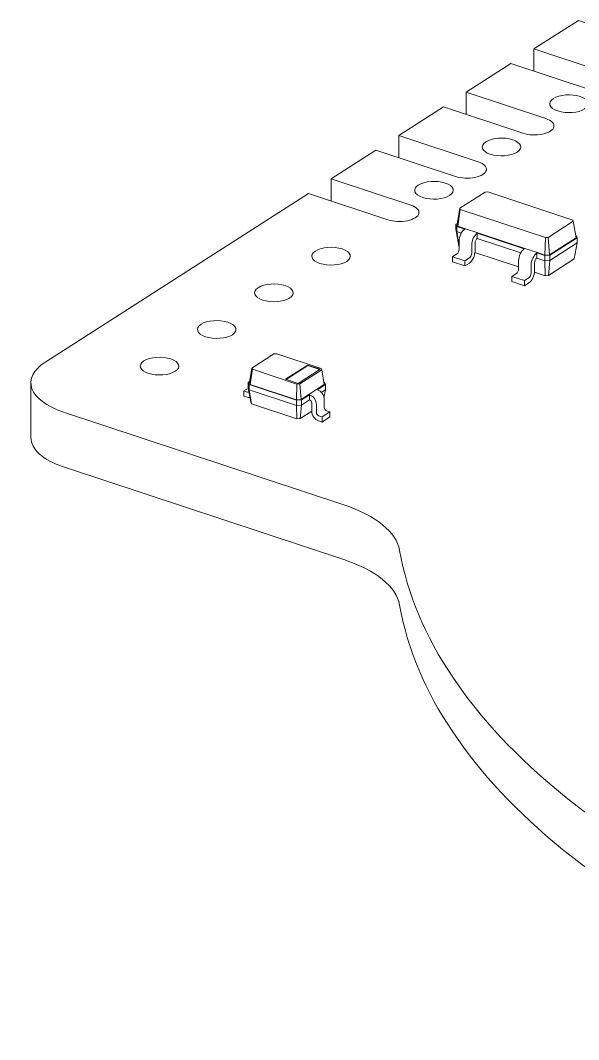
# Model space of a CAD drawing. Header units: millimetres. Extents: x 0 to 420, y 0 to 297.
# Drawn here: x 276.67 to 291.15, y 206.93 to 233.38 of the extents above; entities that cross this region are included whole.
import ezdxf

# ---------------------------------------------------------------- set-up
doc = ezdxf.new("R2010")
doc.units = ezdxf.units.MM

# ---------------------------------------------------------------- blocks, each defined once
blk = doc.blocks.new('A$Ccf1e658a')
at = {"color": 0, "linetype": 'Continuous', "lineweight": 0, "extrusion": (1.94289e-16, 0.887448, 0.460907)}
for p, q in [((-174.845, -23.647), (-173.687, -22.904)), ((-173.687, -22.904), (-171.625, -23.588)), ((-172.783, -24.33), (-174.845, -23.647)), ((-174.845, -24.224), (-174.845, -23.647)), ((-176.596, -24.77), (-175.438, -24.027)), ((-175.438, -24.027), (-173.376, -24.71)), ((-174.534, -25.453), (-176.596, -24.77)), ((-176.596, -25.346), (-176.596, -24.77)), ((-178.347, -25.893), (-177.189, -25.15)), ((-177.189, -25.15), (-175.127, -25.833)), ((-176.285, -26.576), (-178.347, -25.893)), ((-178.347, -26.469), (-178.347, -25.893)), ((-180.098, -27.015), (-178.94, -26.273)), ((-178.94, -26.273), (-176.878, -26.956)), ((-178.036, -27.699), (-180.098, -27.015)), ((-180.098, -27.592), (-180.098, -27.015)), ((-187.503, -31.764), (-180.691, -27.396)), ((-180.691, -27.396), (-178.629, -28.079)), ((-176.763, -27.778), (-176.111, -27.359)), ((-176.111, -27.359), (-176.042, -27.354)), ((-176.042, -27.354), (-173.835, -28.085)), ((-176.837, -28.194), (-176.763, -27.778)), ((-176.818, -28.247), (-176.752, -27.809)), ((-176.752, -27.809), (-176.763, -27.778)), ((-174.545, -28.54), (-176.752, -27.809)), ((-176.865, -28.192), (-176.833, -28.171)), ((-176.865, -28.325), (-176.865, -28.192)), ((-176.843, -28.253), (-176.865, -28.192)), ((-176.843, -28.386), (-176.843, -28.253)), ((-176.636, -28.321), (-176.843, -28.253)), ((-176.818, -28.247), (-176.837, -28.194)), ((-176.621, -28.312), (-176.818, -28.247)), ((-173.824, -28.117), (-174.476, -28.535)), ((-173.835, -28.085), (-173.824, -28.117)), ((-173.75, -28.544), (-173.824, -28.117)), ((-176.791, -28.752), (-176.865, -28.325)), ((-176.843, -28.386), (-176.865, -28.325)), ((-176.782, -28.761), (-176.843, -28.386)), ((-176.725, -28.425), (-176.843, -28.386)), ((-176.297, -28.42), (-176.621, -28.312)), ((-175.093, -28.832), (-176.311, -28.429)), ((-176.311, -28.562), (-176.311, -28.429)), ((-175.182, -28.936), (-176.311, -28.562)), ((-175.079, -28.823), (-176.297, -28.42)), ((-174.557, -28.996), (-174.545, -28.54)), ((-174.476, -28.535), (-174.545, -28.54)), ((-174.442, -28.987), (-174.476, -28.535)), ((-173.75, -28.544), (-174.442, -28.987)), ((-173.722, -28.546), (-174.429, -28.999)), ((-173.761, -28.479), (-173.744, -28.485)), ((-173.744, -28.485), (-173.722, -28.546)), ((-173.722, -28.679), (-173.722, -28.546)), ((-176.782, -28.778), (-176.791, -28.752)), ((-176.782, -28.836), (-176.782, -28.637)), ((-176.457, -28.944), (-176.457, -28.744)), ((-176.37, -28.688), (-176.37, -28.888)), ((-174.754, -28.931), (-175.079, -28.823)), ((-173.722, -28.679), (-174.429, -29.132)), ((-173.796, -29.095), (-173.722, -28.679)), ((-176.957, -29.037), (-176.84, -28.963)), ((-176.957, -29.171), (-176.957, -29.037)), ((-176.632, -29.145), (-176.957, -29.037)), ((-176.632, -29.145), (-176.515, -29.07)), ((-175.239, -29.301), (-176.372, -28.926)), ((-174.561, -29.009), (-174.768, -28.94)), ((-174.768, -29.073), (-174.768, -28.94)), ((-174.561, -29.142), (-174.768, -29.073)), ((-174.557, -28.996), (-174.754, -28.931)), ((-174.429, -28.999), (-174.561, -29.009)), ((-174.561, -29.142), (-174.561, -29.009)), ((-174.442, -28.987), (-174.557, -28.996)), ((-174.429, -29.132), (-174.429, -28.999)), ((-176.632, -29.278), (-176.957, -29.171)), ((-176.632, -29.278), (-176.632, -29.145)), ((-176.515, -29.203), (-176.632, -29.278)), ((-175.239, -29.348), (-175.239, -29.148)), ((-174.914, -29.455), (-174.914, -29.255)), ((-174.827, -29.199), (-174.827, -29.399)), ((-174.429, -29.132), (-174.561, -29.142)), ((-174.549, -29.529), (-174.561, -29.142)), ((-173.796, -29.095), (-174.463, -29.523)), ((-174.463, -29.523), (-174.429, -29.132)), ((-175.414, -29.549), (-175.297, -29.474)), ((-175.414, -29.682), (-175.414, -29.549)), ((-175.089, -29.656), (-175.414, -29.549)), ((-175.089, -29.656), (-174.973, -29.581)), ((-174.549, -29.529), (-174.829, -29.437)), ((-174.463, -29.523), (-174.549, -29.529)), ((-175.089, -29.789), (-175.414, -29.682)), ((-175.089, -29.789), (-175.089, -29.656)), ((-174.973, -29.714), (-175.089, -29.789)), ((-182.156, -31.925), (-181.587, -31.56)), ((-181.587, -31.56), (-181.513, -31.555)), ((-181.513, -31.555), (-180.356, -31.938)), ((-182.222, -32.298), (-182.156, -31.925)), ((-182.203, -32.351), (-182.144, -31.959)), ((-182.144, -31.959), (-182.156, -31.925)), ((-180.987, -32.343), (-182.144, -31.959)), ((-180.708, -31.85), (-181.28, -32.217)), ((-180.708, -31.859), (-181.271, -32.22)), ((-180.383, -31.958), (-180.955, -32.325)), ((-180.344, -31.972), (-180.913, -32.337)), ((-180.708, -31.85), (-180.383, -31.958)), ((-180.708, -31.859), (-180.708, -31.85)), ((-180.392, -31.964), (-180.708, -31.859)), ((-180.356, -31.938), (-180.344, -31.972)), ((-180.278, -32.354), (-180.344, -31.972)), ((-181.28, -32.217), (-180.955, -32.325)), ((-187.885, -32.31), (-187.885, -33.73)), ((-182.367, -32.521), (-182.247, -32.444)), ((-182.367, -32.521), (-182.278, -32.551)), ((-182.367, -32.654), (-182.367, -32.521)), ((-182.25, -32.296), (-182.218, -32.275)), ((-182.25, -32.429), (-182.25, -32.296)), ((-182.228, -32.357), (-182.25, -32.296)), ((-182.184, -32.811), (-182.25, -32.429)), ((-182.228, -32.49), (-182.25, -32.429)), ((-182.228, -32.49), (-182.228, -32.357)), ((-181.002, -32.763), (-182.228, -32.357)), ((-182.169, -32.853), (-182.228, -32.49)), ((-181.002, -32.896), (-182.228, -32.49)), ((-182.203, -32.351), (-182.222, -32.298)), ((-180.997, -32.75), (-182.203, -32.351)), ((-180.997, -32.75), (-180.987, -32.343)), ((-180.913, -32.337), (-180.987, -32.343)), ((-180.882, -32.742), (-180.913, -32.337)), ((-180.478, -32.482), (-180.682, -32.613)), ((-180.278, -32.354), (-180.478, -32.482)), ((-180.251, -32.356), (-180.458, -32.489)), ((-180.251, -32.489), (-180.356, -32.557)), ((-180.289, -32.289), (-180.272, -32.295)), ((-180.286, -32.688), (-180.251, -32.489)), ((-180.272, -32.295), (-180.251, -32.356)), ((-180.251, -32.489), (-180.251, -32.356)), ((-182.278, -32.684), (-182.367, -32.654)), ((-180.869, -32.753), (-181.002, -32.763)), ((-181.002, -32.896), (-181.002, -32.763)), ((-180.882, -32.742), (-180.997, -32.75)), ((-180.682, -32.613), (-180.882, -32.742)), ((-180.662, -32.62), (-180.869, -32.753)), ((-180.662, -32.753), (-180.869, -32.886)), ((-180.869, -32.886), (-180.869, -32.753)), ((-180.662, -32.753), (-180.662, -32.62)), ((-180.279, -32.952), (-180.279, -32.744)), ((-182.169, -32.853), (-182.184, -32.811)), ((-180.991, -33.243), (-182.169, -32.853)), ((-180.869, -32.886), (-181.002, -32.896)), ((-180.991, -33.243), (-181.002, -32.896)), ((-180.9, -33.236), (-180.869, -32.886)), ((-180.605, -33.047), (-180.9, -33.236)), ((-180.605, -32.834), (-180.605, -33.043)), ((-180.483, -33.083), (-180.483, -32.875)), ((-180.133, -33.063), (-180.222, -33.033)), ((-179.772, -35.478), (-187.039, -33.071)), ((-180.9, -33.236), (-180.991, -33.243)), ((-180.337, -33.194), (-180.427, -33.164)), ((-180.427, -33.297), (-180.337, -33.327)), ((-180.133, -33.063), (-180.337, -33.194)), ((-180.337, -33.327), (-180.337, -33.194)), ((-180.133, -33.196), (-180.337, -33.327)), ((-180.133, -33.196), (-180.133, -33.063)), ((-179.772, -36.898), (-187.039, -34.491))]:
    blk.add_line(p, q, dxfattribs=at)
at = {"color": 0, "linetype": 'Continuous', "lineweight": 0, "extrusion": (-2.25314e-16, 1.11022e-16, -1)}
for centre in [(-173.933, -25.068), (-175.684, -26.19), (-177.434, -27.313), (-180.103, -29.024), (-181.585, -29.975), (-183.068, -30.926), (-184.55, -31.876)]:
    blk.add_ellipse(centre, major_axis=(0.5, 0), ratio=0.460907, start_param=-2.518396, end_param=3.764789, dxfattribs=at)
at = {"color": 0, "linetype": 'Continuous', "lineweight": 0}
for centre, major_axis, ratio, start_param, end_param in [((-174.83, -25.643), (0.508, 0), 0.460907, -2.193993, 0.9476), ((-176.581, -26.766), (0.508, 0), 0.460907, -2.193993, 0.9476), ((-178.332, -27.889), (0.508, 0), 0.460907, -2.193993, 0.9476), ((-176.311, -28.651), (-0.0314, -0.0949), 0.517945, -2.572567, -1.001771), ((-176.84, -28.874), (0.0314, 0.0949), 0.517945, -2.572567, -1.001771), ((-176.515, -28.981), (0.0314, 0.0949), 0.517945, -2.572567, -1.001771), ((-174.768, -29.162), (-0.0314, -0.0949), 0.517945, -2.572567, -1.001771), ((-175.297, -29.385), (0.0314, 0.0949), 0.517945, -2.572567, -1.001771), ((-174.973, -29.493), (0.0314, 0.0949), 0.517945, -2.572567, -1.001771), ((-180.458, -32.684), (-0.119, 0.185), 0.720623, -2.29799, -0.727194), ((-182.278, -32.489), (0.0378, -0.0589), 0.720623, -0.727194, 0.254824), ((-180.662, -32.815), (-0.119, 0.185), 0.720623, -2.29799, -0.727194), ((-180.427, -33.102), (0.119, -0.185), 0.720623, -2.29799, -0.727194), ((-181.815, -36.788), (3.501, 0), 0.460907, 0.081827, 0.947566), ((-181.815, -38.208), (3.501, 0), 0.460907, 0.081827, 0.947566)]:
    blk.add_ellipse(centre, major_axis=major_axis, ratio=ratio, start_param=start_param, end_param=end_param, dxfattribs=at)
at = {"color": 0, "linetype": 'Continuous', "lineweight": 0, "extrusion": (-2.62824e-16, -2.638e-16, -1)}
for centre in [(-176.636, -28.543), (-176.311, -28.651), (-175.093, -29.054), (-174.768, -29.162)]:
    blk.add_ellipse(centre, major_axis=(0.079, 0.237), ratio=0.517945, start_param=-2.139822, end_param=-0.569026, dxfattribs=at)
at = {"color": 0, "linetype": 'Continuous', "lineweight": 0, "extrusion": (-1.22521e-16, -1.93323e-16, -1)}
for centre in [(-176.515, -28.981), (-174.973, -29.493)]:
    blk.add_ellipse(centre, major_axis=(-0.079, -0.237), ratio=0.517945, start_param=-2.139822, end_param=-0.569026, dxfattribs=at)
at = {"color": 0, "linetype": 'Continuous', "lineweight": 0, "extrusion": (-2.64965e-16, -5.55112e-17, -1)}
blk.add_ellipse((-185.853, -32.31), major_axis=(-2.032, 0), ratio=0.460907, start_param=-0.947562, end_param=0.62316, dxfattribs=at)
at = {"color": 0, "linetype": 'Continuous', "lineweight": 0, "extrusion": (-3.33701e-16, -1.48047e-16, -1)}
blk.add_ellipse((-182.042, -32.358), major_axis=(-0.119, 0.185), ratio=0.720623, start_param=-0.727194, end_param=-0.519081, dxfattribs=at)
at = {"color": 0, "linetype": 'Continuous', "lineweight": 0, "extrusion": (-2.50406e-16, -2.26521e-16, -1)}
blk.add_ellipse((-182.278, -32.489), major_axis=(0.119, -0.185), ratio=0.720623, start_param=0.303018, end_param=0.727194, dxfattribs=at)
at = {"color": 0, "linetype": 'Continuous', "lineweight": 0, "extrusion": (-4.27158e-16, -2.07978e-16, -1)}
blk.add_ellipse((-180.662, -32.815), major_axis=(0.0378, -0.0589), ratio=0.720623, start_param=-2.414399, end_param=-0.843602, dxfattribs=at)
at = {"color": 0, "linetype": 'Continuous', "lineweight": 0, "extrusion": (-3.271e-16, -2.09758e-16, -1)}
for centre in [(-180.222, -32.971), (-180.427, -33.102)]:
    blk.add_ellipse(centre, major_axis=(-0.0378, 0.0589), ratio=0.720623, start_param=-2.414399, end_param=-0.843602, dxfattribs=at)
at = {"color": 0, "linetype": 'Continuous', "lineweight": 0, "extrusion": (-1.96863e-16, -1.11022e-16, -1)}
blk.add_ellipse((-185.853, -33.73), major_axis=(-2.032, 0), ratio=0.460907, start_param=-0.947562, end_param=0, dxfattribs=at)
at = {"color": 0, "linetype": 'Continuous', "lineweight": 0, "extrusion": (-3.45287e-16, 1.11022e-16, -1)}
for centre in [(-144.938, -35.395), (-144.938, -36.815)]:
    blk.add_ellipse(centre, major_axis=(-33.5, 0), ratio=0.460907, start_param=-0.9476, end_param=-0.081794, dxfattribs=at)

msp = doc.modelspace()

# ---------------------------------------------------------------- block references
msp.add_blockref('A$Ccf1e658a', (464.83, 256.287))

doc.saveas('drawing.dxf')
